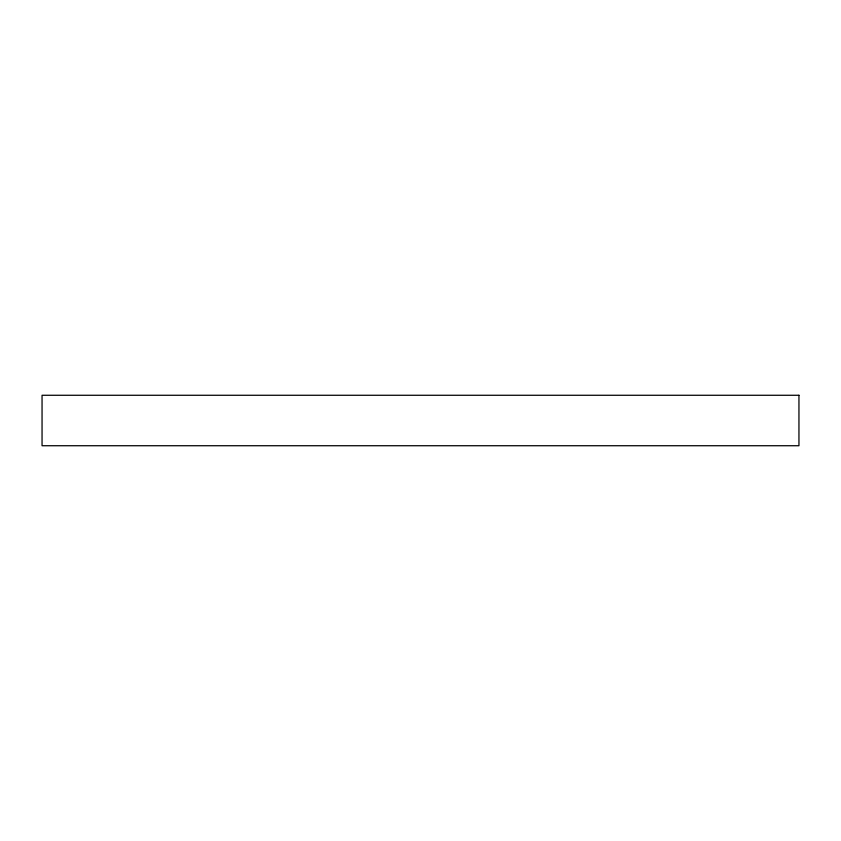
<?xml version="1.0" encoding="UTF-8"?>
<svg xmlns="http://www.w3.org/2000/svg" width="841" height="841" viewBox="0 0 841 841"><rect width="100%" height="100%" fill="white"/><g stroke="black" fill="none" stroke-linecap="round" stroke-linejoin="round"><path stroke-width="1.26" d="M798.95 395.27L42.05 395.27L42.05 445.73L798.95 445.73L798.95 395.27"/></g></svg>
